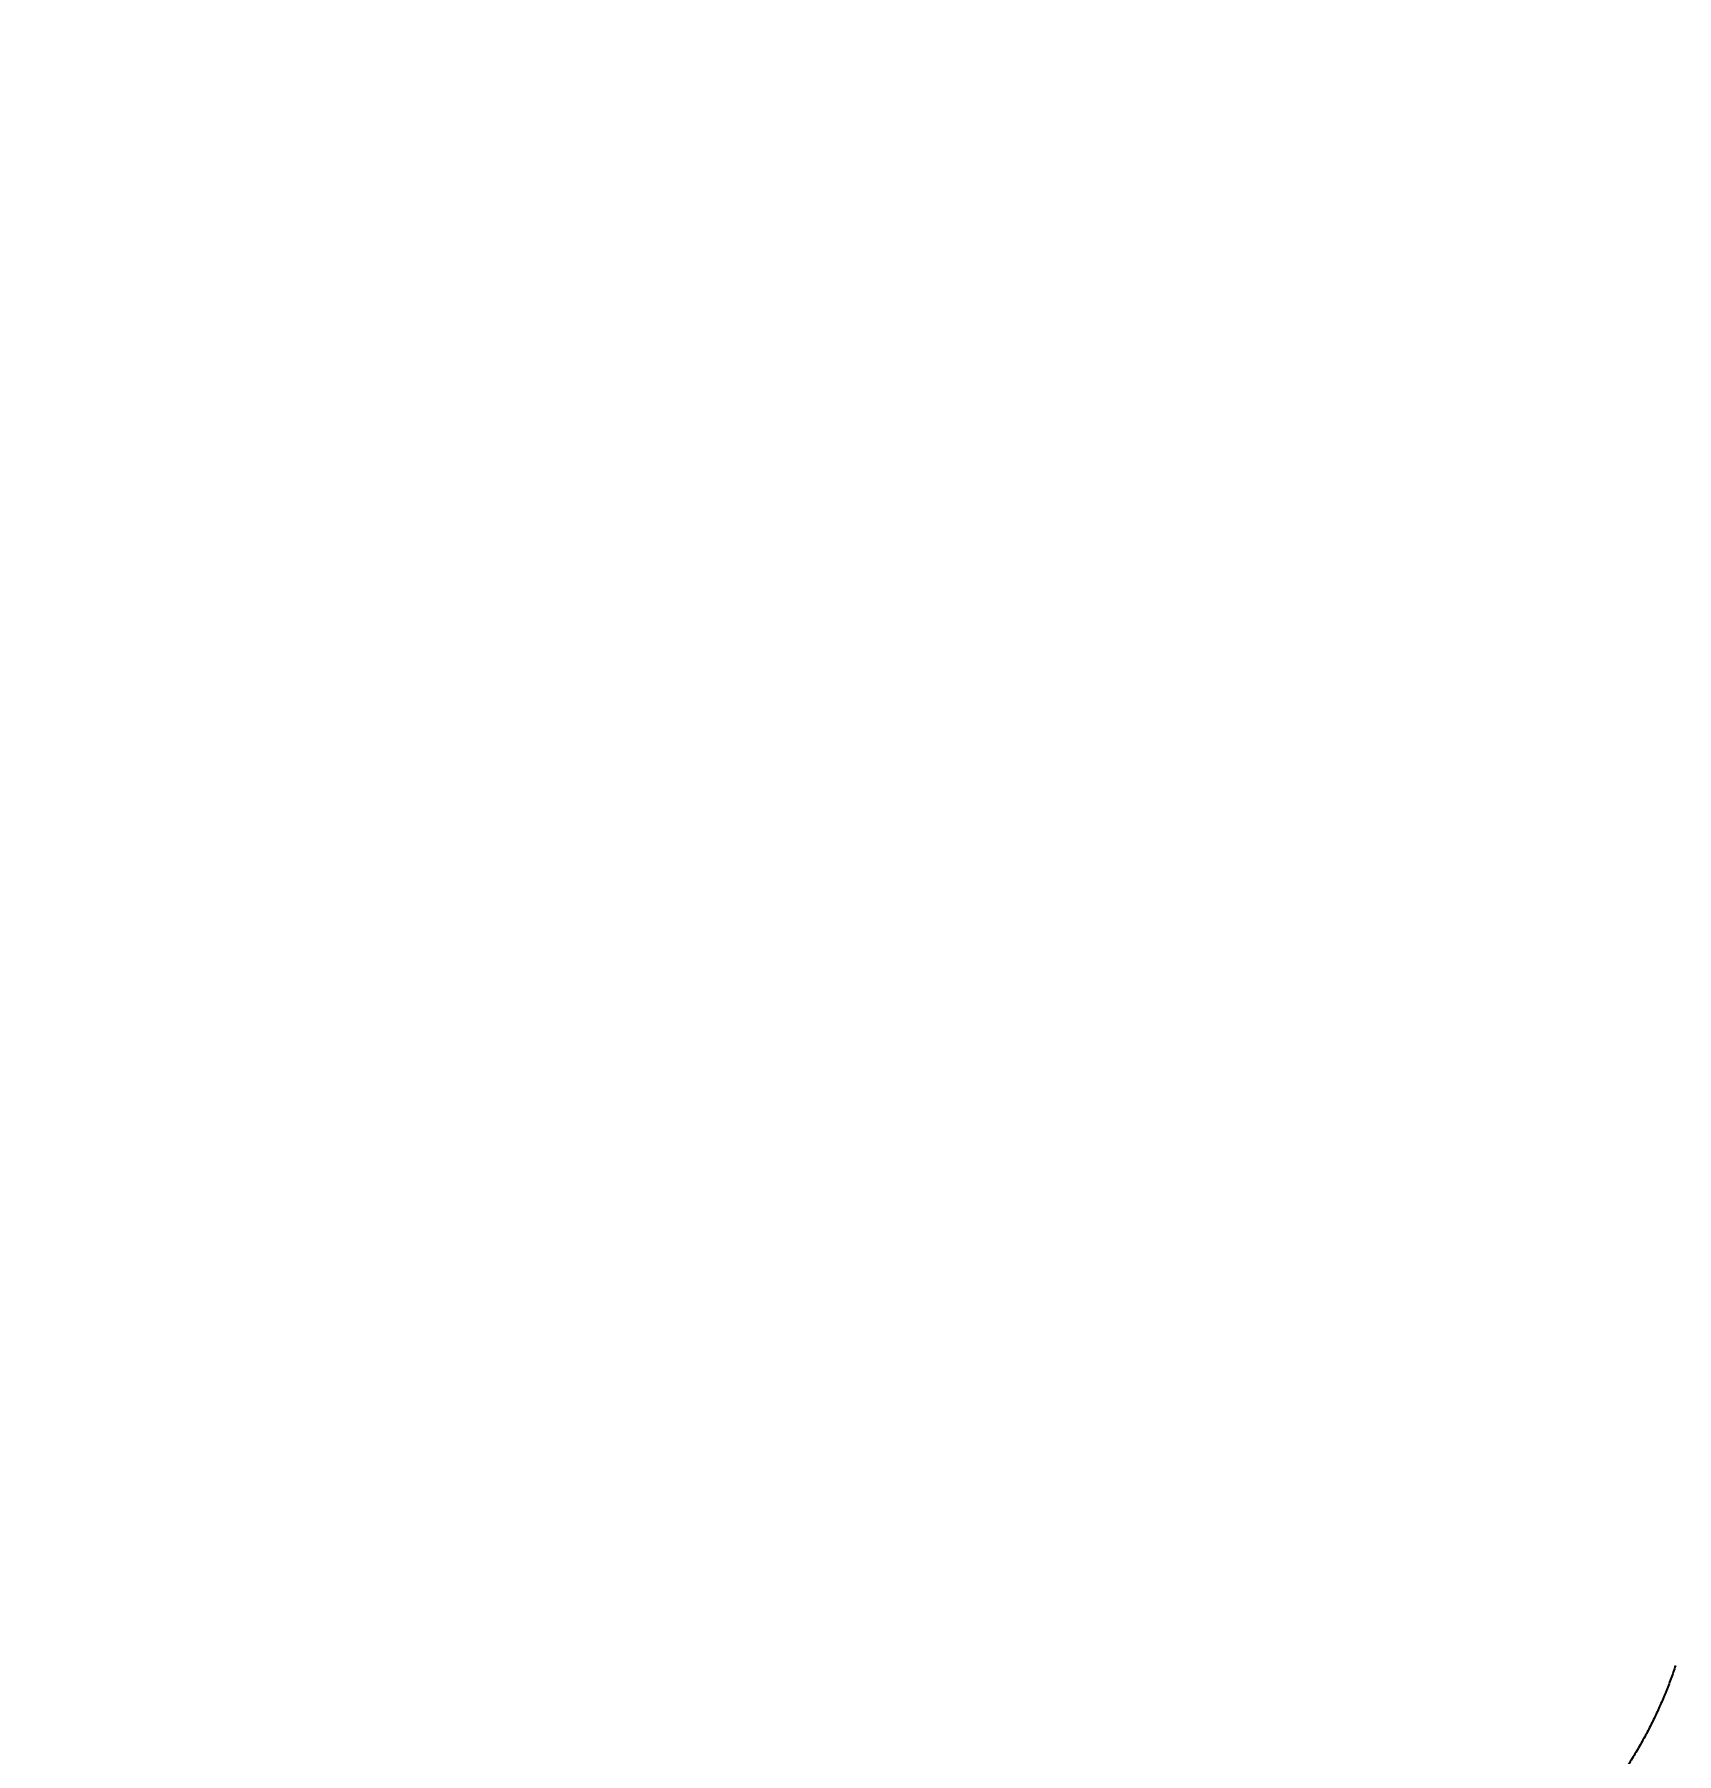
# Model space of a CAD drawing. Header units: millimetres. Extents: x 6110 to 6704, y -2661 to -1821.
# Drawn here: x 6599.22 to 6608.82, y -2420.3 to -2410.25 of the extents above; entities that cross this region are included whole.
import ezdxf

# ---------------------------------------------------------------- set-up
doc = ezdxf.new("R2010")
doc.units = ezdxf.units.MM
doc.header["$LTSCALE"] = 0.1
doc.linetypes.add('HIDDEN2', pattern=[4.7625, 3.175, -1.5875])
doc.layers.add('1', color=4, linetype='HIDDEN2', lineweight=13)
doc.layers.add('DIM', color=3, linetype='Continuous', lineweight=9)
doc.styles.get("Standard").update_dxf_attribs({"font": 'arial.ttf'})
doc.dimstyles.new('ISO-25', dxfattribs={"dimtxt": 2.5, "dimasz": 2.5, "dimexe": 1.25, "dimexo": 0.625, "dimtad": 1, "dimlfac": 5, "dimtxsty": 'Standard', "dimcen": 2.5, "dimadec": 0, "dimazin": 0, "dimtfac": 1, "dimtmove": 0, "dimatfit": 3, "dimfxl": 0, "dimarcsym": 0})

# ---------------------------------------------------------------- blocks, each defined once
blk = doc.blocks.new('*D80')
at = {"layer": 'Defpoints', "color": 0}
for p in [(6511.558, -2398.849), (6619.617, -2532.542), (6619.617, -2547.836)]:
    blk.add_point(p, dxfattribs=at)
at = {"layer": 'DIM', "color": 0, "lineweight": -2}
for p, q in [((6511.558, -2399.474), (6511.558, -2549.086)), ((6619.617, -2533.167), (6619.617, -2549.086)), ((6516.558, -2547.836), (6614.617, -2547.836))]:
    blk.add_line(p, q, dxfattribs=at)
at = {"layer": 'DIM', "color": 0}
for points in [[(6516.558, -2547.003), (6516.558, -2548.669), (6511.558, -2547.836)], [(6614.617, -2547.003), (6614.617, -2548.669), (6619.617, -2547.836)]]:
    blk.add_solid(points, dxfattribs=at)
at = {"layer": 'DIM', "color": 0, "insert": (6565.588, -2544.206), "char_height": 5, "attachment_point": 5}
blk.add_mtext('432,2', dxfattribs=at)

msp = doc.modelspace()

# ---------------------------------------------------------------- hatches: boundary and pattern name
at = {"layer": 'DIM'}
h = msp.add_hatch(dxfattribs=at)
h.set_pattern_fill('ANSI31', color=2)
edge = h.paths.add_edge_path()
edge.add_line((6619.617, -2595.98), (6619.617, -1962.206))
edge.add_line((6634.617, -1966.11), (6619.617, -1966.11))
edge.add_line((6634.617, -2610.98), (6634.617, -1966.11))
edge.add_line((6634.617, -2610.98), (6184.457, -2610.98))
edge.add_line((6619.617, -2595.98), (6184.457, -2595.98))
edge.add_line((6184.457, -2610.98), (6184.457, -2595.98))

# ---------------------------------------------------------------- linework, layer by layer
at = {"layer": '1', "color": 7, "linetype": 'Continuous', "lineweight": -3}
msp.add_open_spline([(6608.81, -2419.783), (6608.705, -2420.099), (6608.523, -2420.38)], degree=2, dxfattribs=at)

# ---------------------------------------------------------------- dimensions: what is measured, and where the dimension line sits
at = {"layer": 'DIM'}
dim = msp.add_linear_dim(base=(6619.617, -2547.836), p1=(6511.558, -2398.849), p2=(6619.617, -2532.542), dimstyle='ISO-25', override={"dimtxt": 5, "dimasz": 5, "dimdec": 1, "dimlfac": 4, "dimadec": 1, "dimtdec": 1, "dimfxl": 1.25, "dimtfill": 1}, dxfattribs=at)
dim.commit()
dim.dimension.update_dxf_attribs({"geometry": '*D80', "text_midpoint": (6565.588, -2544.206)})

doc.saveas('drawing.dxf')
